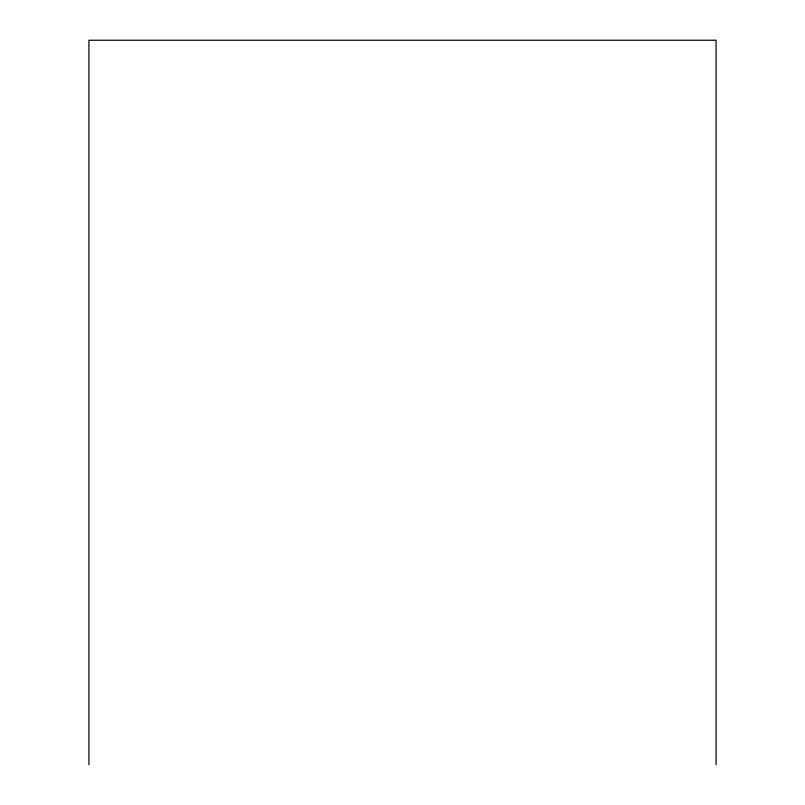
<?xml version="1.0" encoding="UTF-8"?>
<svg xmlns="http://www.w3.org/2000/svg" width="805" height="805" viewBox="0 0 805 805"><rect width="100%" height="100%" fill="white"/><g stroke="black" fill="none" stroke-linecap="round" stroke-linejoin="round"><path stroke-width="1.21" d="M716.078 764.75L716.078 40.25L88.922 40.25L88.922 764.75"/></g></svg>
